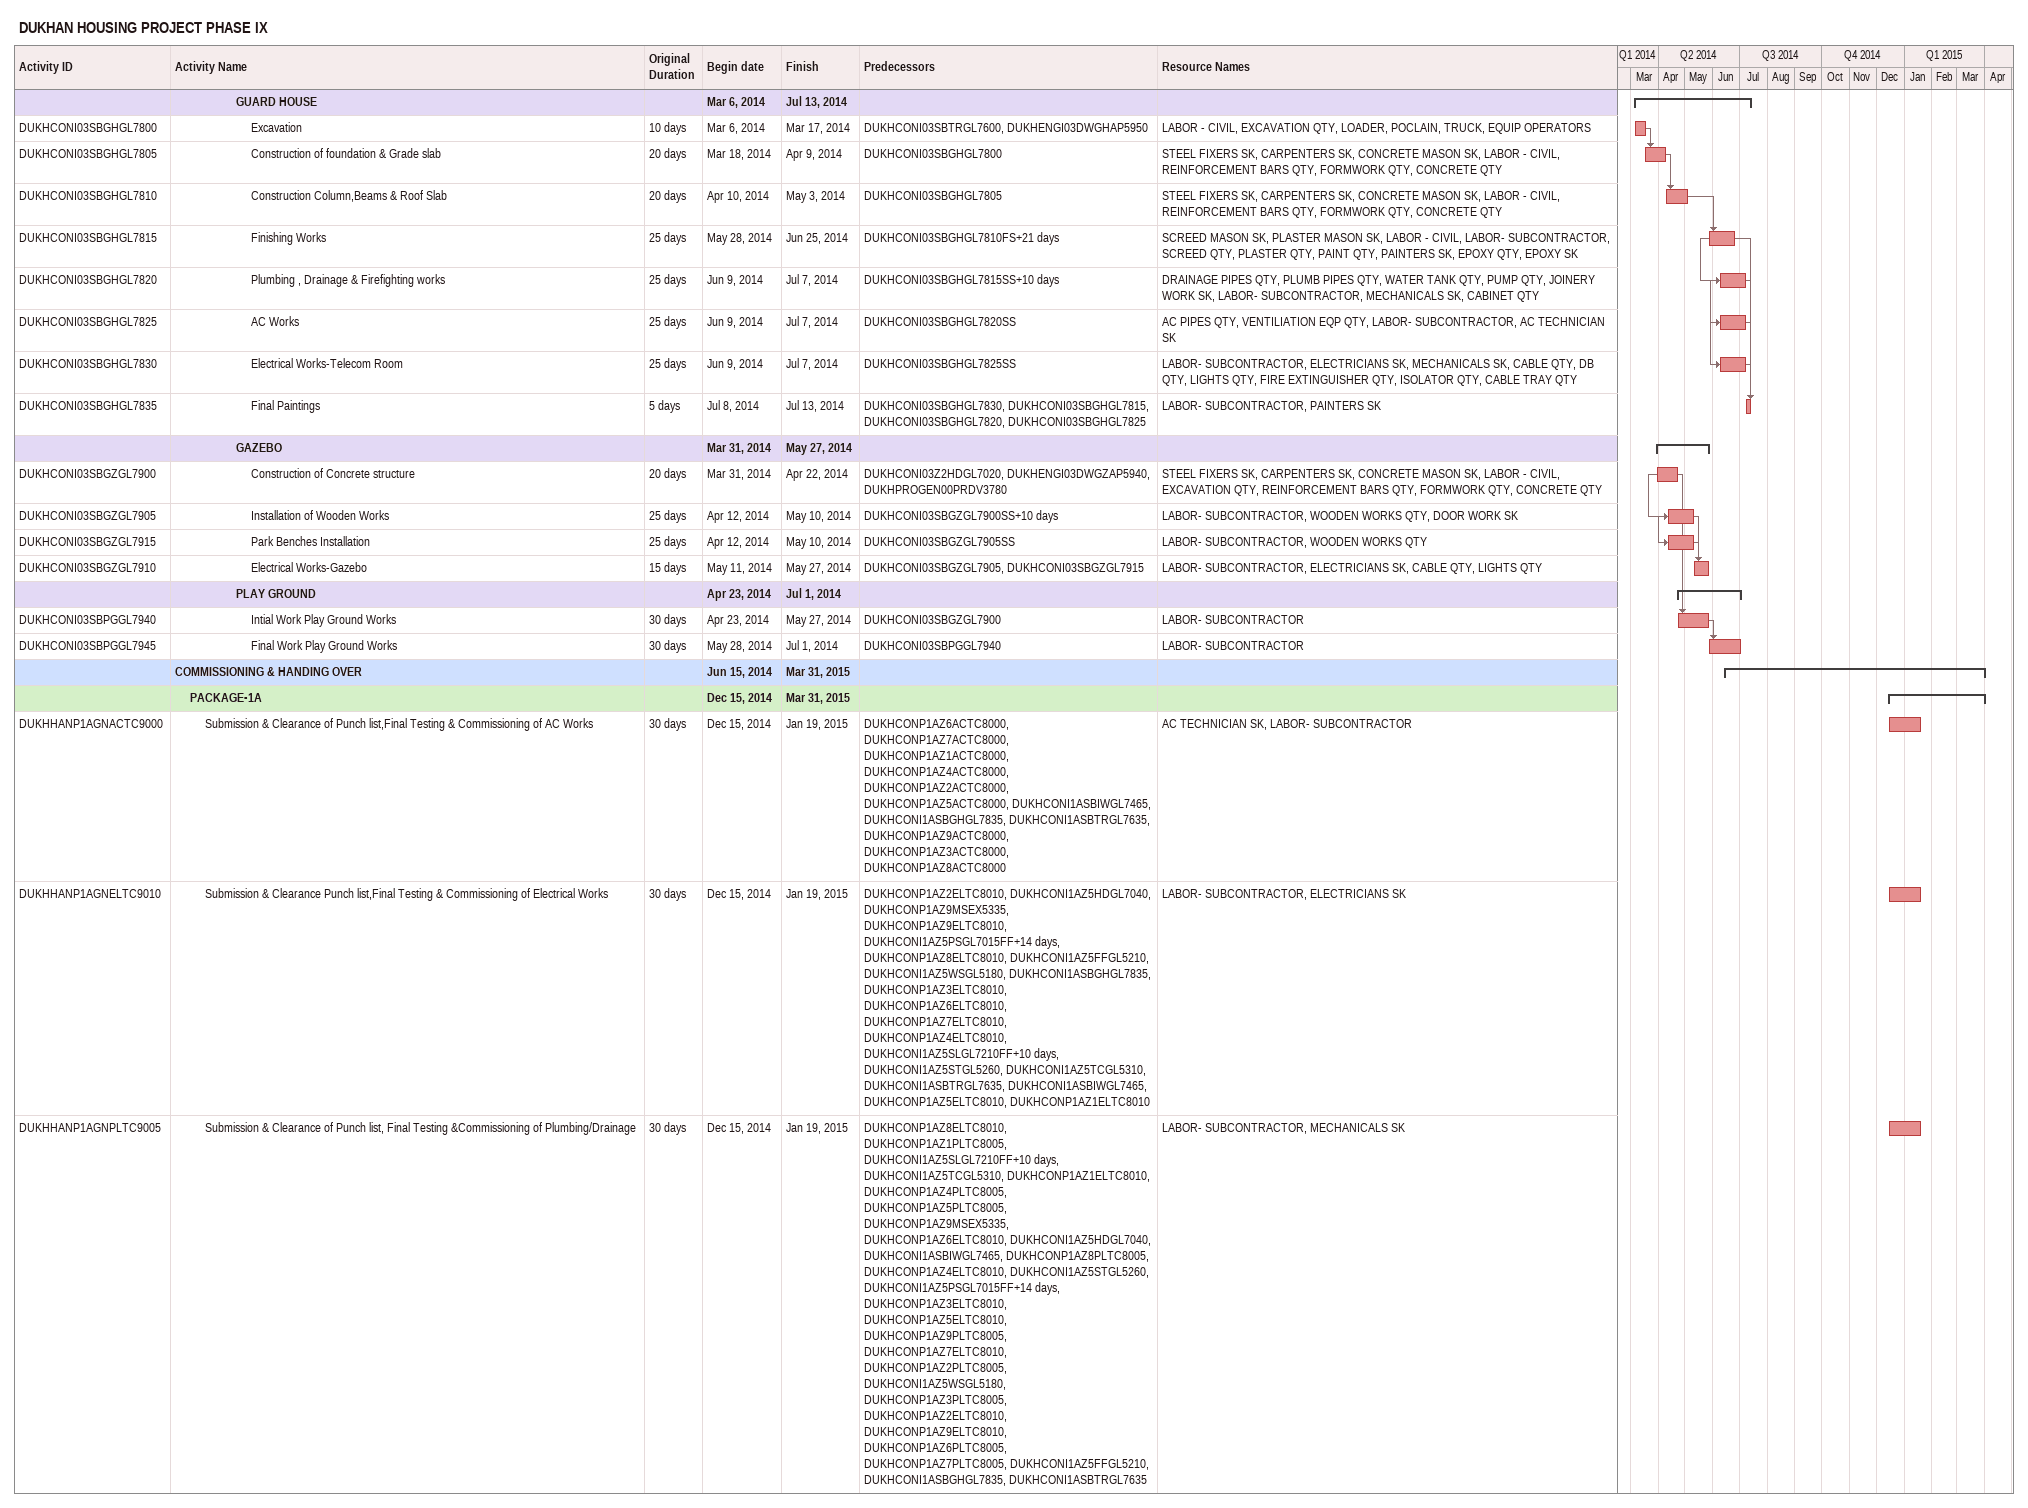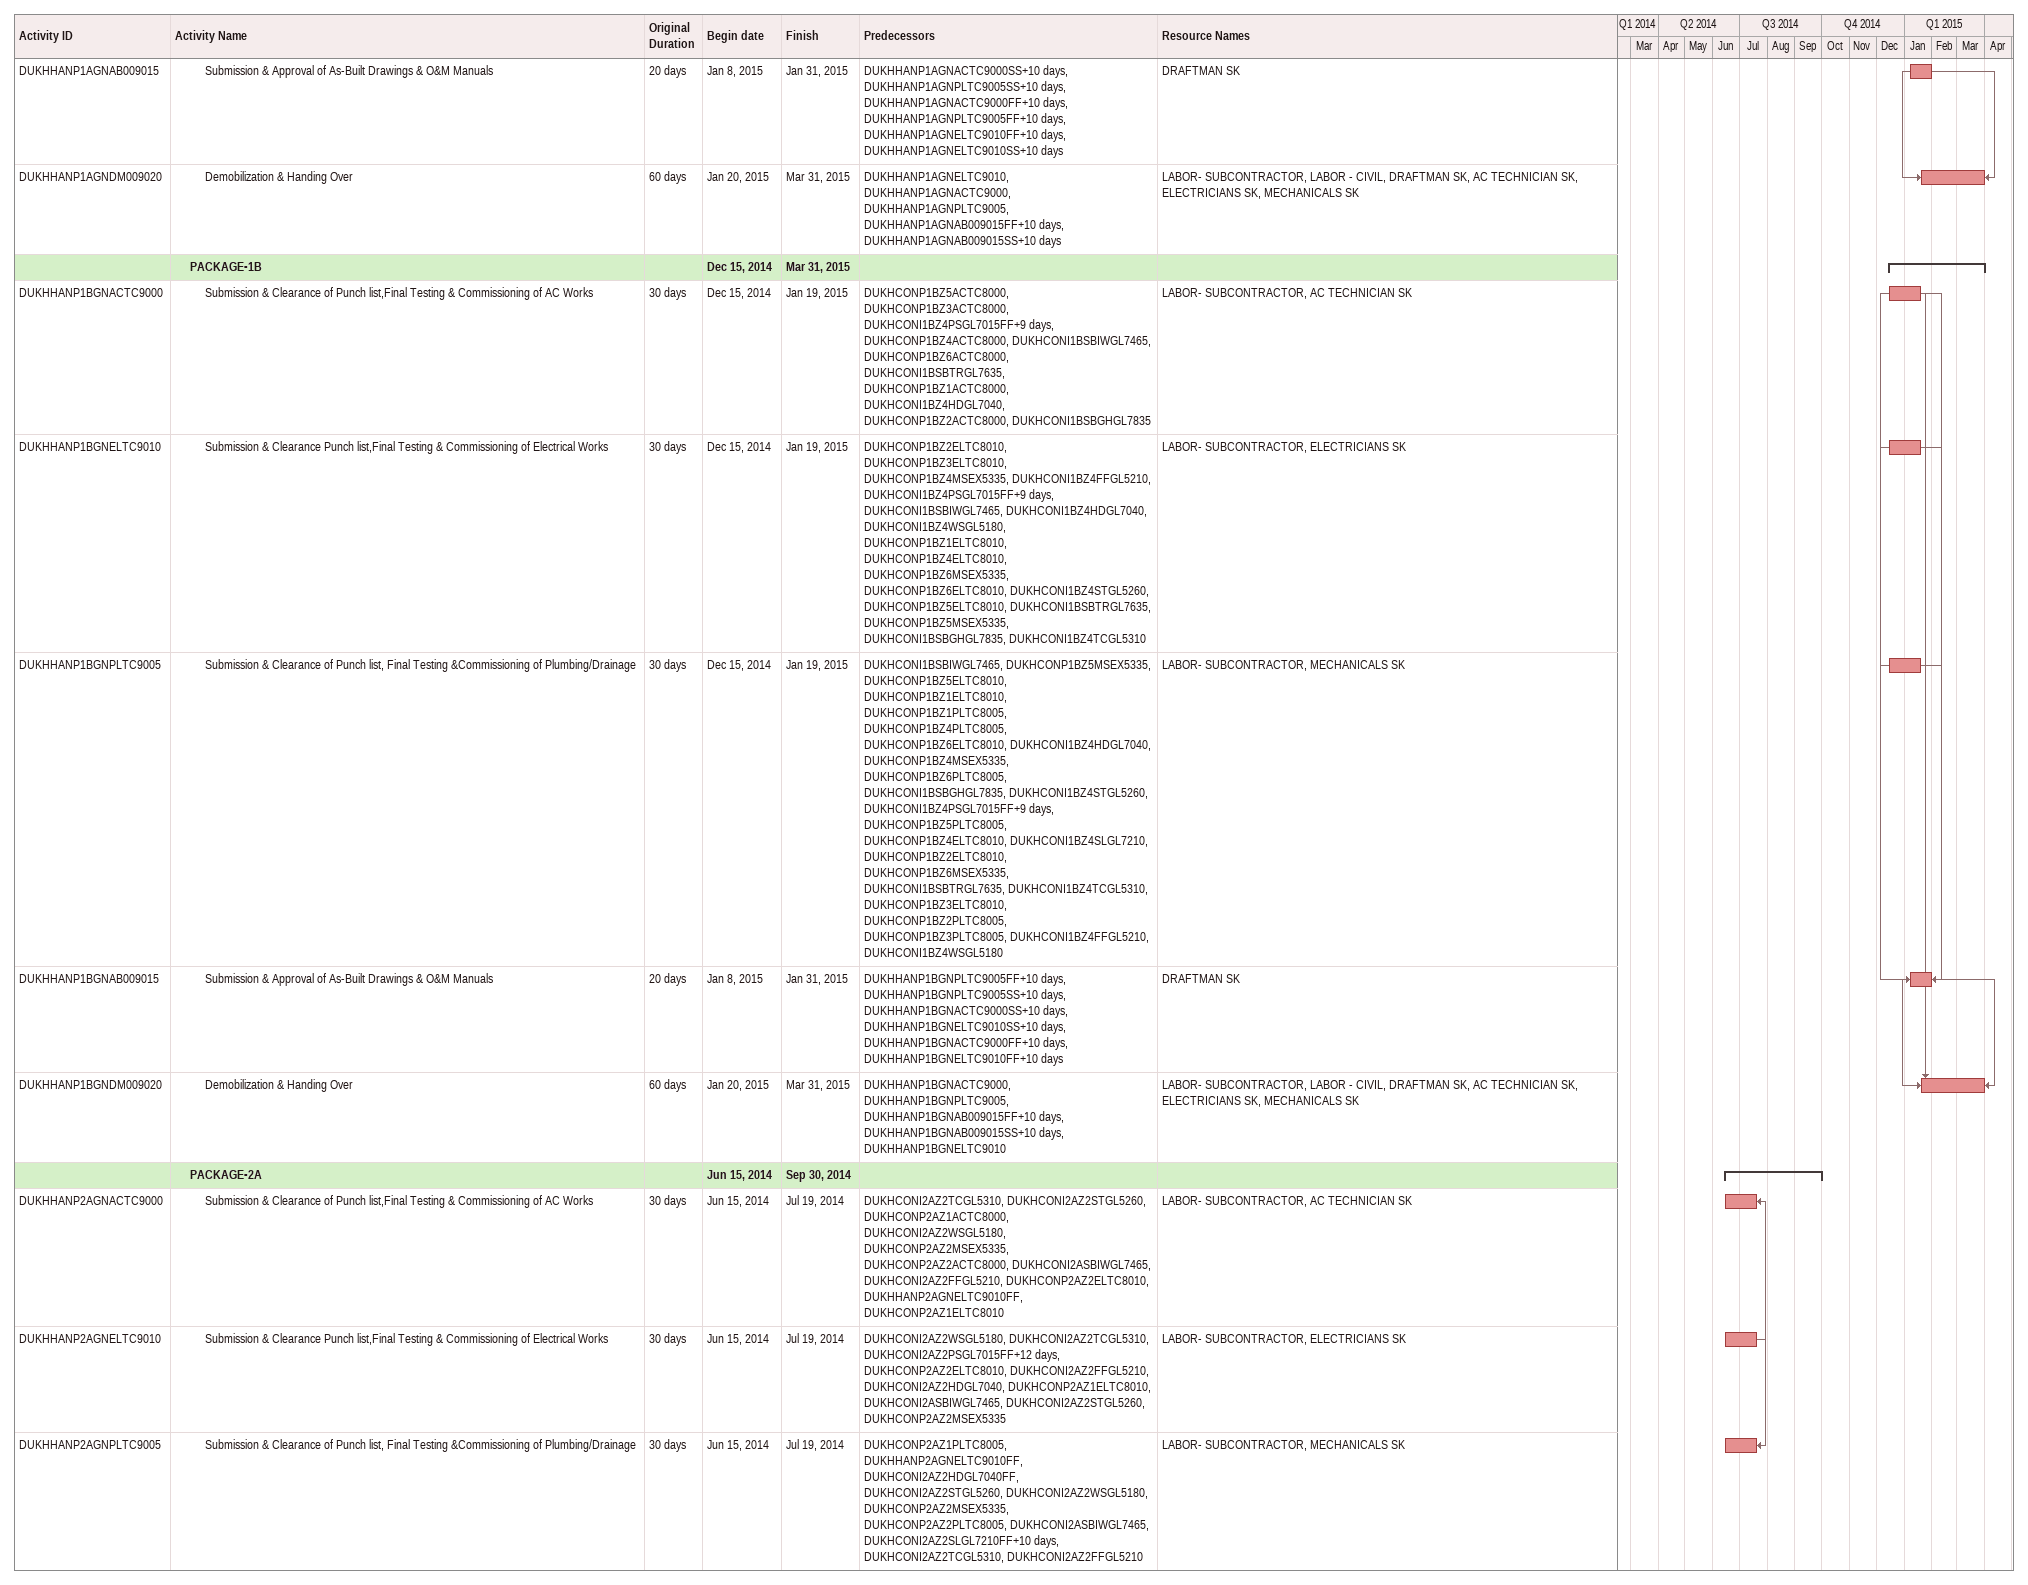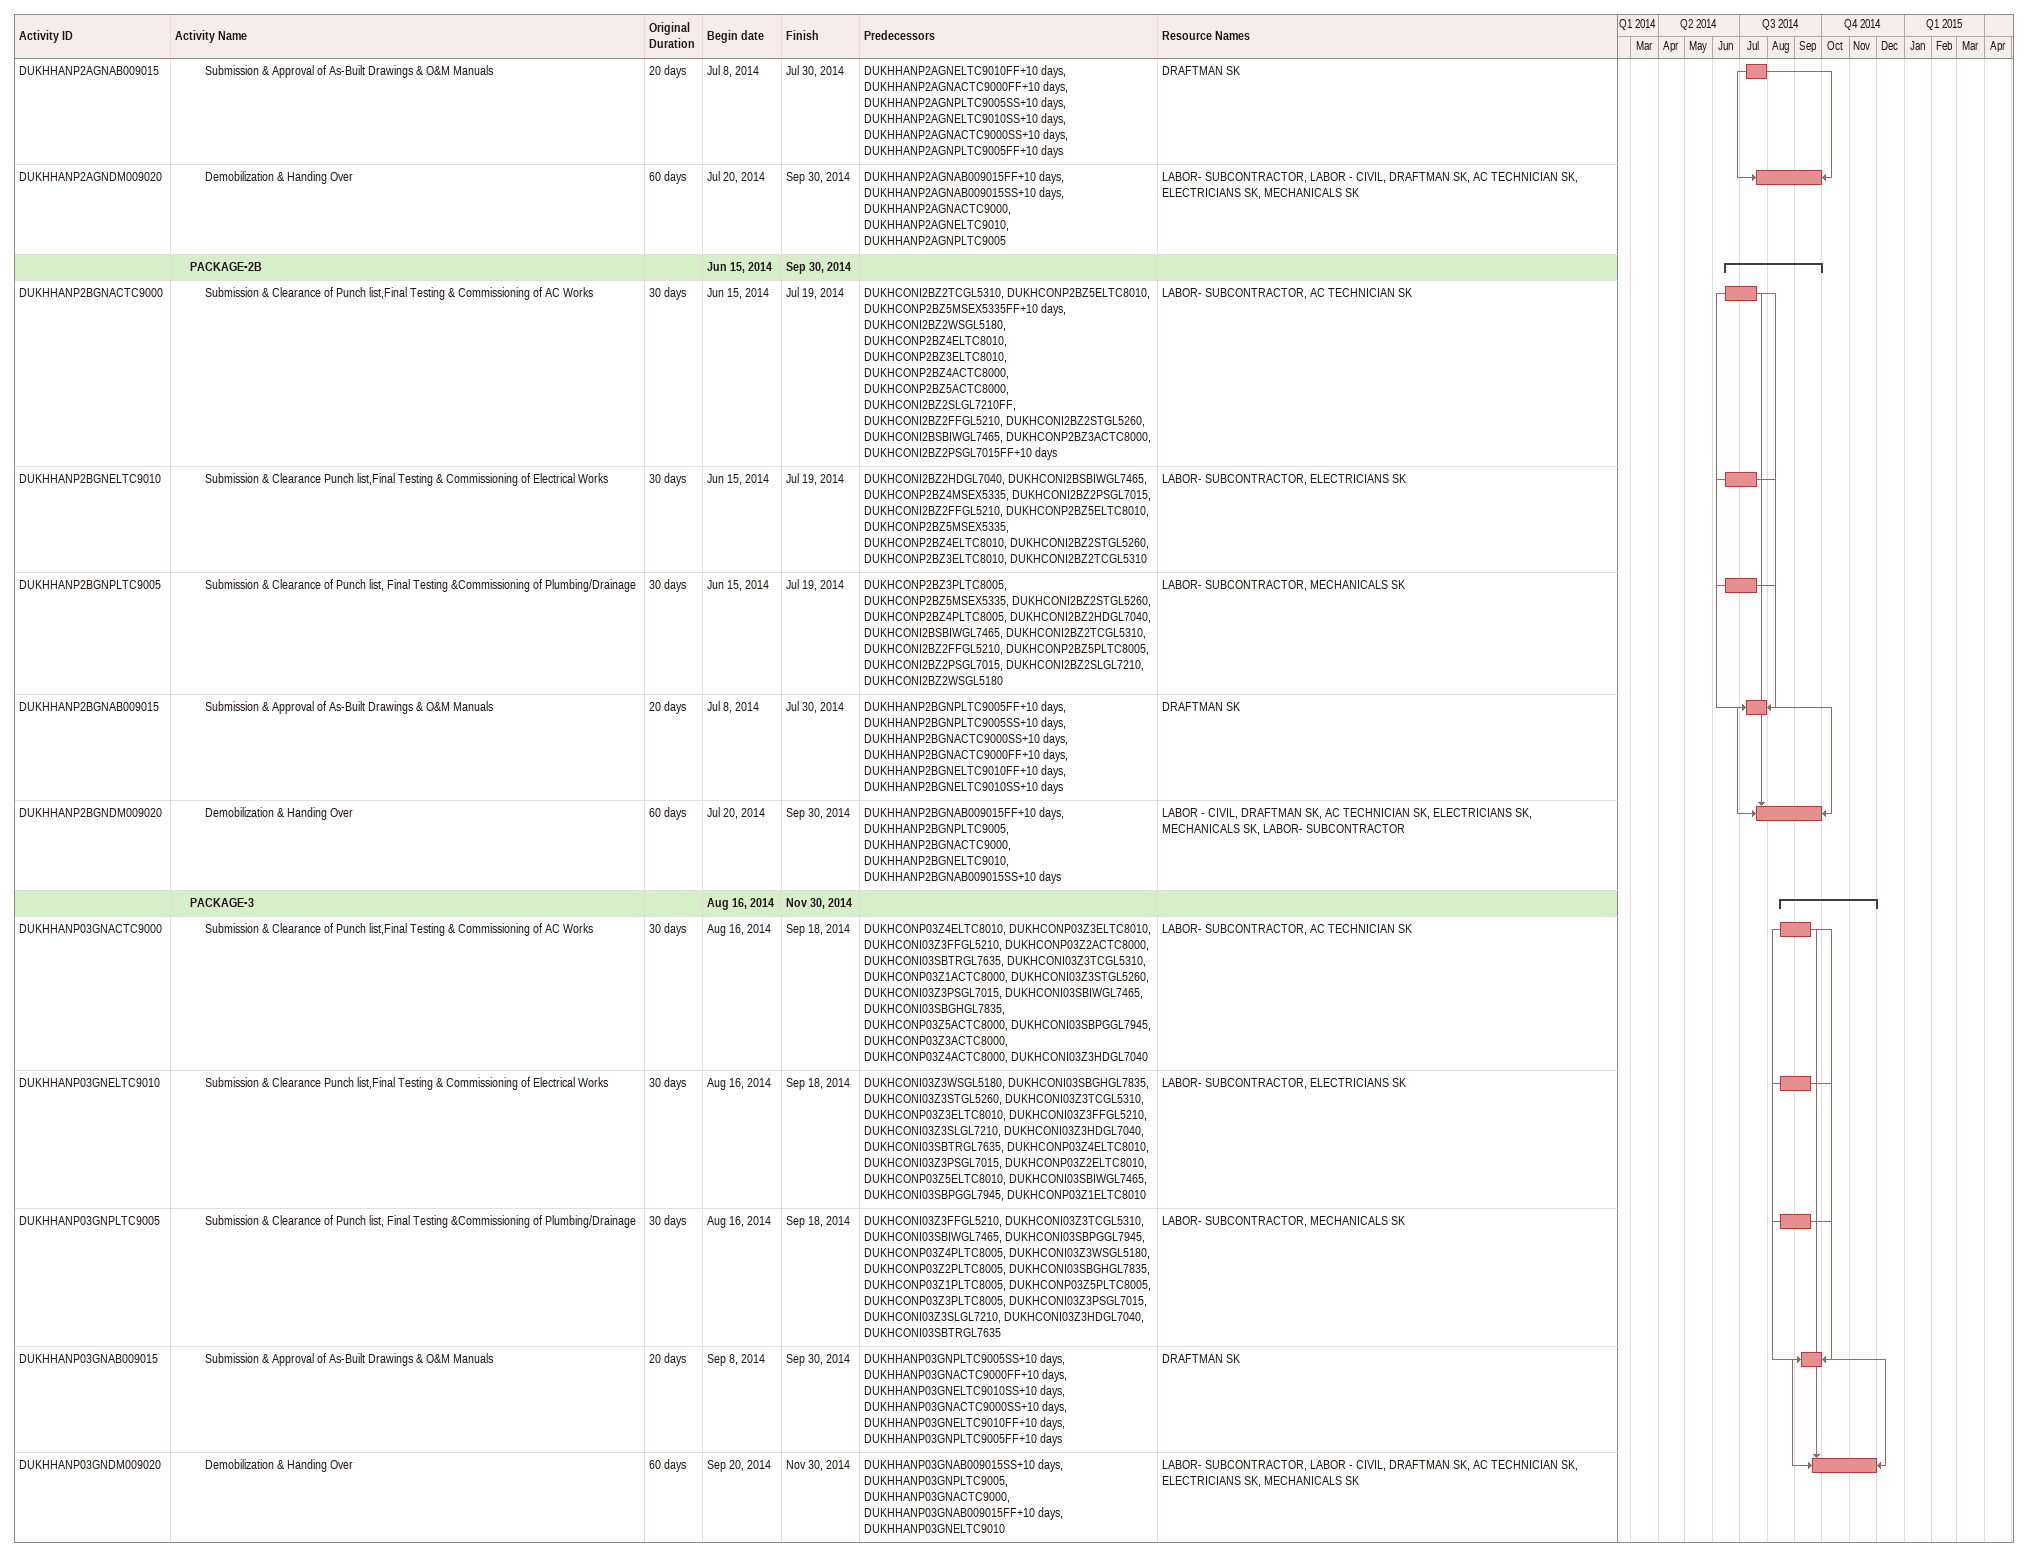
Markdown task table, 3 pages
DUKHAN HOUSING PROJECT PHASE IX

| ID | Level | Task | Original duration | Start | Finish | Predecessors | Resources |
|---|---|---|---|---|---|---|---|
|  | 5 | **GUARD HOUSE** |  | 2014-03-06 | 2014-07-13 |  |  |
| DUKHCONI03SBGHGL7800 | 6 | Excavation | 10d | 2014-03-06 | 2014-03-17 | DUKHCONI03SBTRGL7600, DUKHENGI03DWGHAP5950 | LABOR - CIVIL, EXCAVATION QTY, LOADER, POCLAIN, TRUCK, EQUIP OPERATORS |
| DUKHCONI03SBGHGL7805 | 6 | Construction of foundation & Grade slab | 20d | 2014-03-18 | 2014-04-09 | DUKHCONI03SBGHGL7800 | STEEL FIXERS SK, CARPENTERS SK, CONCRETE MASON SK, LABOR - CIVIL, REINFORCEMENT BARS QTY, FORMWORK QTY, CONCRETE QTY |
| DUKHCONI03SBGHGL7810 | 6 | Construction Column,Beams & Roof Slab | 20d | 2014-04-10 | 2014-05-03 | DUKHCONI03SBGHGL7805 | STEEL FIXERS SK, CARPENTERS SK, CONCRETE MASON SK, LABOR - CIVIL, REINFORCEMENT BARS QTY, FORMWORK QTY, CONCRETE QTY |
| DUKHCONI03SBGHGL7815 | 6 | Finishing Works | 25d | 2014-05-28 | 2014-06-25 | DUKHCONI03SBGHGL7810FS+21d | SCREED MASON SK, PLASTER MASON SK, LABOR - CIVIL, LABOR- SUBCONTRACTOR, SCREED QTY, PLASTER QTY, PAINT QTY, PAINTERS SK, EPOXY QTY, EPOXY SK |
| DUKHCONI03SBGHGL7820 | 6 | Plumbing , Drainage & Firefighting works | 25d | 2014-06-09 | 2014-07-07 | DUKHCONI03SBGHGL7815SS+10d | DRAINAGE PIPES QTY, PLUMB PIPES QTY, WATER TANK QTY, PUMP QTY, JOINERY WORK SK, LABOR- SUBCONTRACTOR, MECHANICALS SK, CABINET QTY |
| DUKHCONI03SBGHGL7825 | 6 | AC Works | 25d | 2014-06-09 | 2014-07-07 | DUKHCONI03SBGHGL7820SS | AC PIPES QTY, VENTILIATION EQP QTY, LABOR- SUBCONTRACTOR, AC TECHNICIAN SK |
| DUKHCONI03SBGHGL7830 | 6 | Electrical Works-Telecom Room | 25d | 2014-06-09 | 2014-07-07 | DUKHCONI03SBGHGL7825SS | LABOR- SUBCONTRACTOR, ELECTRICIANS SK, MECHANICALS SK, CABLE QTY, DB QTY, LIGHTS QTY, FIRE EXTINGUISHER QTY, ISOLATOR QTY, CABLE TRAY QTY |
| DUKHCONI03SBGHGL7835 | 6 | Final Paintings | 5d | 2014-07-08 | 2014-07-13 | DUKHCONI03SBGHGL7830, DUKHCONI03SBGHGL7815, DUKHCONI03SBGHGL7820, DUKHCONI03SBGHGL7825 | LABOR- SUBCONTRACTOR, PAINTERS SK |
|  | 5 | **GAZEBO** |  | 2014-03-31 | 2014-05-27 |  |  |
| DUKHCONI03SBGZGL7900 | 6 | Construction of Concrete structure | 20d | 2014-03-31 | 2014-04-22 | DUKHCONI03Z2HDGL7020, DUKHENGI03DWGZAP5940, DUKHPROGEN00PRDV3780 | STEEL FIXERS SK, CARPENTERS SK, CONCRETE MASON SK, LABOR - CIVIL, EXCAVATION QTY, REINFORCEMENT BARS QTY, FORMWORK QTY, CONCRETE QTY |
| DUKHCONI03SBGZGL7905 | 6 | Installation of Wooden Works | 25d | 2014-04-12 | 2014-05-10 | DUKHCONI03SBGZGL7900SS+10d | LABOR- SUBCONTRACTOR, WOODEN WORKS QTY, DOOR WORK SK |
| DUKHCONI03SBGZGL7915 | 6 | Park Benches Installation | 25d | 2014-04-12 | 2014-05-10 | DUKHCONI03SBGZGL7905SS | LABOR- SUBCONTRACTOR, WOODEN WORKS QTY |
| DUKHCONI03SBGZGL7910 | 6 | Electrical Works-Gazebo | 15d | 2014-05-11 | 2014-05-27 | DUKHCONI03SBGZGL7905, DUKHCONI03SBGZGL7915 | LABOR- SUBCONTRACTOR, ELECTRICIANS SK, CABLE QTY, LIGHTS QTY |
|  | 5 | **PLAY GROUND** |  | 2014-04-23 | 2014-07-01 |  |  |
| DUKHCONI03SBPGGL7940 | 6 | Intial Work Play Ground Works | 30d | 2014-04-23 | 2014-05-27 | DUKHCONI03SBGZGL7900 | LABOR- SUBCONTRACTOR |
| DUKHCONI03SBPGGL7945 | 6 | Final Work Play Ground Works | 30d | 2014-05-28 | 2014-07-01 | DUKHCONI03SBPGGL7940 | LABOR- SUBCONTRACTOR |
|  | 1 | **COMMISSIONING & HANDING OVER** |  | 2014-06-15 | 2015-03-31 |  |  |
|  | 2 | **PACKAGE-1A** |  | 2014-12-15 | 2015-03-31 |  |  |
| DUKHHANP1AGNACTC9000 | 3 | Submission & Clearance of Punch list,Final Testing & Commissioning of AC Works | 30d | 2014-12-15 | 2015-01-19 | DUKHCONP1AZ6ACTC8000, DUKHCONP1AZ7ACTC8000, DUKHCONP1AZ1ACTC8000, DUKHCONP1AZ4ACTC8000, DUKHCONP1AZ2ACTC8000, DUKHCONP1AZ5ACTC8000, DUKHCONI1ASBIWGL7465, DUKHCONI1ASBGHGL7835, DUKHCONI1ASBTRGL7635, DUKHCONP1AZ9ACTC8000, DUKHCONP1AZ3ACTC8000, DUKHCONP1AZ8ACTC8000 | AC TECHNICIAN SK, LABOR- SUBCONTRACTOR |
| DUKHHANP1AGNELTC9010 | 3 | Submission & Clearance Punch list,Final Testing & Commissioning of Electrical Works | 30d | 2014-12-15 | 2015-01-19 | DUKHCONP1AZ2ELTC8010, DUKHCONI1AZ5HDGL7040, DUKHCONP1AZ9MSEX5335, DUKHCONP1AZ9ELTC8010, DUKHCONI1AZ5PSGL7015FF+14d, DUKHCONP1AZ8ELTC8010, DUKHCONI1AZ5FFGL5210, DUKHCONI1AZ5WSGL5180, DUKHCONI1ASBGHGL7835, DUKHCONP1AZ3ELTC8010, DUKHCONP1AZ6ELTC8010, DUKHCONP1AZ7ELTC8010, DUKHCONP1AZ4ELTC8010, DUKHCONI1AZ5SLGL7210FF+10d, DUKHCONI1AZ5STGL5260, DUKHCONI1AZ5TCGL5310, DUKHCONI1ASBTRGL7635, DUKHCONI1ASBIWGL7465, DUKHCONP1AZ5ELTC8010, DUKHCONP1AZ1ELTC8010 | LABOR- SUBCONTRACTOR, ELECTRICIANS SK |
| DUKHHANP1AGNPLTC9005 | 3 | Submission & Clearance of Punch list, Final Testing &Commissioning of Plumbing/Drainage | 30d | 2014-12-15 | 2015-01-19 | DUKHCONP1AZ8ELTC8010, DUKHCONP1AZ1PLTC8005, DUKHCONI1AZ5SLGL7210FF+10d, DUKHCONI1AZ5TCGL5310, DUKHCONP1AZ1ELTC8010, DUKHCONP1AZ4PLTC8005, DUKHCONP1AZ5PLTC8005, DUKHCONP1AZ9MSEX5335, DUKHCONP1AZ6ELTC8010, DUKHCONI1AZ5HDGL7040, DUKHCONI1ASBIWGL7465, DUKHCONP1AZ8PLTC8005, DUKHCONP1AZ4ELTC8010, DUKHCONI1AZ5STGL5260, DUKHCONI1AZ5PSGL7015FF+14d, DUKHCONP1AZ3ELTC8010, DUKHCONP1AZ5ELTC8010, DUKHCONP1AZ9PLTC8005, DUKHCONP1AZ7ELTC8010, DUKHCONP1AZ2PLTC8005, DUKHCONI1AZ5WSGL5180, DUKHCONP1AZ3PLTC8005, DUKHCONP1AZ2ELTC8010, DUKHCONP1AZ9ELTC8010, DUKHCONP1AZ6PLTC8005, DUKHCONP1AZ7PLTC8005, DUKHCONI1AZ5FFGL5210, DUKHCONI1ASBGHGL7835, DUKHCONI1ASBTRGL7635 | LABOR- SUBCONTRACTOR, MECHANICALS SK |
| DUKHHANP1AGNAB009015 | 3 | Submission & Approval of As-Built Drawings & O&M Manuals | 20d | 2015-01-08 | 2015-01-31 | DUKHHANP1AGNACTC9000SS+10d, DUKHHANP1AGNPLTC9005SS+10d, DUKHHANP1AGNACTC9000FF+10d, DUKHHANP1AGNPLTC9005FF+10d, DUKHHANP1AGNELTC9010FF+10d, DUKHHANP1AGNELTC9010SS+10d | DRAFTMAN SK |
| DUKHHANP1AGNDM009020 | 3 | Demobilization & Handing Over | 60d | 2015-01-20 | 2015-03-31 | DUKHHANP1AGNELTC9010, DUKHHANP1AGNACTC9000, DUKHHANP1AGNPLTC9005, DUKHHANP1AGNAB009015FF+10d, DUKHHANP1AGNAB009015SS+10d | LABOR- SUBCONTRACTOR, LABOR - CIVIL, DRAFTMAN SK, AC TECHNICIAN SK, ELECTRICIANS SK, MECHANICALS SK |
|  | 2 | **PACKAGE-1B** |  | 2014-12-15 | 2015-03-31 |  |  |
| DUKHHANP1BGNACTC9000 | 3 | Submission & Clearance of Punch list,Final Testing & Commissioning of AC Works | 30d | 2014-12-15 | 2015-01-19 | DUKHCONP1BZ5ACTC8000, DUKHCONP1BZ3ACTC8000, DUKHCONI1BZ4PSGL7015FF+9d, DUKHCONP1BZ4ACTC8000, DUKHCONI1BSBIWGL7465, DUKHCONP1BZ6ACTC8000, DUKHCONI1BSBTRGL7635, DUKHCONP1BZ1ACTC8000, DUKHCONI1BZ4HDGL7040, DUKHCONP1BZ2ACTC8000, DUKHCONI1BSBGHGL7835 | LABOR- SUBCONTRACTOR, AC TECHNICIAN SK |
| DUKHHANP1BGNELTC9010 | 3 | Submission & Clearance Punch list,Final Testing & Commissioning of Electrical Works | 30d | 2014-12-15 | 2015-01-19 | DUKHCONP1BZ2ELTC8010, DUKHCONP1BZ3ELTC8010, DUKHCONP1BZ4MSEX5335, DUKHCONI1BZ4FFGL5210, DUKHCONI1BZ4PSGL7015FF+9d, DUKHCONI1BSBIWGL7465, DUKHCONI1BZ4HDGL7040, DUKHCONI1BZ4WSGL5180, DUKHCONP1BZ1ELTC8010, DUKHCONP1BZ4ELTC8010, DUKHCONP1BZ6MSEX5335, DUKHCONP1BZ6ELTC8010, DUKHCONI1BZ4STGL5260, DUKHCONP1BZ5ELTC8010, DUKHCONI1BSBTRGL7635, DUKHCONP1BZ5MSEX5335, DUKHCONI1BSBGHGL7835, DUKHCONI1BZ4TCGL5310 | LABOR- SUBCONTRACTOR, ELECTRICIANS SK |
| DUKHHANP1BGNPLTC9005 | 3 | Submission & Clearance of Punch list, Final Testing &Commissioning of Plumbing/Drainage | 30d | 2014-12-15 | 2015-01-19 | DUKHCONI1BSBIWGL7465, DUKHCONP1BZ5MSEX5335, DUKHCONP1BZ5ELTC8010, DUKHCONP1BZ1ELTC8010, DUKHCONP1BZ1PLTC8005, DUKHCONP1BZ4PLTC8005, DUKHCONP1BZ6ELTC8010, DUKHCONI1BZ4HDGL7040, DUKHCONP1BZ4MSEX5335, DUKHCONP1BZ6PLTC8005, DUKHCONI1BSBGHGL7835, DUKHCONI1BZ4STGL5260, DUKHCONI1BZ4PSGL7015FF+9d, DUKHCONP1BZ5PLTC8005, DUKHCONP1BZ4ELTC8010, DUKHCONI1BZ4SLGL7210, DUKHCONP1BZ2ELTC8010, DUKHCONP1BZ6MSEX5335, DUKHCONI1BSBTRGL7635, DUKHCONI1BZ4TCGL5310, DUKHCONP1BZ3ELTC8010, DUKHCONP1BZ2PLTC8005, DUKHCONP1BZ3PLTC8005, DUKHCONI1BZ4FFGL5210, DUKHCONI1BZ4WSGL5180 | LABOR- SUBCONTRACTOR, MECHANICALS SK |
| DUKHHANP1BGNAB009015 | 3 | Submission & Approval of As-Built Drawings & O&M Manuals | 20d | 2015-01-08 | 2015-01-31 | DUKHHANP1BGNPLTC9005FF+10d, DUKHHANP1BGNPLTC9005SS+10d, DUKHHANP1BGNACTC9000SS+10d, DUKHHANP1BGNELTC9010SS+10d, DUKHHANP1BGNACTC9000FF+10d, DUKHHANP1BGNELTC9010FF+10d | DRAFTMAN SK |
| DUKHHANP1BGNDM009020 | 3 | Demobilization & Handing Over | 60d | 2015-01-20 | 2015-03-31 | DUKHHANP1BGNACTC9000, DUKHHANP1BGNPLTC9005, DUKHHANP1BGNAB009015FF+10d, DUKHHANP1BGNAB009015SS+10d, DUKHHANP1BGNELTC9010 | LABOR- SUBCONTRACTOR, LABOR - CIVIL, DRAFTMAN SK, AC TECHNICIAN SK, ELECTRICIANS SK, MECHANICALS SK |
|  | 2 | **PACKAGE-2A** |  | 2014-06-15 | 2014-09-30 |  |  |
| DUKHHANP2AGNACTC9000 | 3 | Submission & Clearance of Punch list,Final Testing & Commissioning of AC Works | 30d | 2014-06-15 | 2014-07-19 | DUKHCONI2AZ2TCGL5310, DUKHCONI2AZ2STGL5260, DUKHCONP2AZ1ACTC8000, DUKHCONI2AZ2WSGL5180, DUKHCONP2AZ2MSEX5335, DUKHCONP2AZ2ACTC8000, DUKHCONI2ASBIWGL7465, DUKHCONI2AZ2FFGL5210, DUKHCONP2AZ2ELTC8010, DUKHHANP2AGNELTC9010FF, DUKHCONP2AZ1ELTC8010 | LABOR- SUBCONTRACTOR, AC TECHNICIAN SK |
| DUKHHANP2AGNELTC9010 | 3 | Submission & Clearance Punch list,Final Testing & Commissioning of Electrical Works | 30d | 2014-06-15 | 2014-07-19 | DUKHCONI2AZ2WSGL5180, DUKHCONI2AZ2TCGL5310, DUKHCONI2AZ2PSGL7015FF+12d, DUKHCONP2AZ2ELTC8010, DUKHCONI2AZ2FFGL5210, DUKHCONI2AZ2HDGL7040, DUKHCONP2AZ1ELTC8010, DUKHCONI2ASBIWGL7465, DUKHCONI2AZ2STGL5260, DUKHCONP2AZ2MSEX5335 | LABOR- SUBCONTRACTOR, ELECTRICIANS SK |
| DUKHHANP2AGNPLTC9005 | 3 | Submission & Clearance of Punch list, Final Testing &Commissioning of Plumbing/Drainage | 30d | 2014-06-15 | 2014-07-19 | DUKHCONP2AZ1PLTC8005, DUKHHANP2AGNELTC9010FF, DUKHCONI2AZ2HDGL7040FF, DUKHCONI2AZ2STGL5260, DUKHCONI2AZ2WSGL5180, DUKHCONP2AZ2MSEX5335, DUKHCONP2AZ2PLTC8005, DUKHCONI2ASBIWGL7465, DUKHCONI2AZ2SLGL7210FF+10d, DUKHCONI2AZ2TCGL5310, DUKHCONI2AZ2FFGL5210 | LABOR- SUBCONTRACTOR, MECHANICALS SK |
| DUKHHANP2AGNAB009015 | 3 | Submission & Approval of As-Built Drawings & O&M Manuals | 20d | 2014-07-08 | 2014-07-30 | DUKHHANP2AGNELTC9010FF+10d, DUKHHANP2AGNACTC9000FF+10d, DUKHHANP2AGNPLTC9005SS+10d, DUKHHANP2AGNELTC9010SS+10d, DUKHHANP2AGNACTC9000SS+10d, DUKHHANP2AGNPLTC9005FF+10d | DRAFTMAN SK |
| DUKHHANP2AGNDM009020 | 3 | Demobilization & Handing Over | 60d | 2014-07-20 | 2014-09-30 | DUKHHANP2AGNAB009015FF+10d, DUKHHANP2AGNAB009015SS+10d, DUKHHANP2AGNACTC9000, DUKHHANP2AGNELTC9010, DUKHHANP2AGNPLTC9005 | LABOR- SUBCONTRACTOR, LABOR - CIVIL, DRAFTMAN SK, AC TECHNICIAN SK, ELECTRICIANS SK, MECHANICALS SK |
|  | 2 | **PACKAGE-2B** |  | 2014-06-15 | 2014-09-30 |  |  |
| DUKHHANP2BGNACTC9000 | 3 | Submission & Clearance of Punch list,Final Testing & Commissioning of AC Works | 30d | 2014-06-15 | 2014-07-19 | DUKHCONI2BZ2TCGL5310, DUKHCONP2BZ5ELTC8010, DUKHCONP2BZ5MSEX5335FF+10d, DUKHCONI2BZ2WSGL5180, DUKHCONP2BZ4ELTC8010, DUKHCONP2BZ3ELTC8010, DUKHCONP2BZ4ACTC8000, DUKHCONP2BZ5ACTC8000, DUKHCONI2BZ2SLGL7210FF, DUKHCONI2BZ2FFGL5210, DUKHCONI2BZ2STGL5260, DUKHCONI2BSBIWGL7465, DUKHCONP2BZ3ACTC8000, DUKHCONI2BZ2PSGL7015FF+10d | LABOR- SUBCONTRACTOR, AC TECHNICIAN SK |
| DUKHHANP2BGNELTC9010 | 3 | Submission & Clearance Punch list,Final Testing & Commissioning of Electrical Works | 30d | 2014-06-15 | 2014-07-19 | DUKHCONI2BZ2HDGL7040, DUKHCONI2BSBIWGL7465, DUKHCONP2BZ4MSEX5335, DUKHCONI2BZ2PSGL7015, DUKHCONI2BZ2FFGL5210, DUKHCONP2BZ5ELTC8010, DUKHCONP2BZ5MSEX5335, DUKHCONP2BZ4ELTC8010, DUKHCONI2BZ2STGL5260, DUKHCONP2BZ3ELTC8010, DUKHCONI2BZ2TCGL5310 | LABOR- SUBCONTRACTOR, ELECTRICIANS SK |
| DUKHHANP2BGNPLTC9005 | 3 | Submission & Clearance of Punch list, Final Testing &Commissioning of Plumbing/Drainage | 30d | 2014-06-15 | 2014-07-19 | DUKHCONP2BZ3PLTC8005, DUKHCONP2BZ5MSEX5335, DUKHCONI2BZ2STGL5260, DUKHCONP2BZ4PLTC8005, DUKHCONI2BZ2HDGL7040, DUKHCONI2BSBIWGL7465, DUKHCONI2BZ2TCGL5310, DUKHCONI2BZ2FFGL5210, DUKHCONP2BZ5PLTC8005, DUKHCONI2BZ2PSGL7015, DUKHCONI2BZ2SLGL7210, DUKHCONI2BZ2WSGL5180 | LABOR- SUBCONTRACTOR, MECHANICALS SK |
| DUKHHANP2BGNAB009015 | 3 | Submission & Approval of As-Built Drawings & O&M Manuals | 20d | 2014-07-08 | 2014-07-30 | DUKHHANP2BGNPLTC9005FF+10d, DUKHHANP2BGNPLTC9005SS+10d, DUKHHANP2BGNACTC9000SS+10d, DUKHHANP2BGNACTC9000FF+10d, DUKHHANP2BGNELTC9010FF+10d, DUKHHANP2BGNELTC9010SS+10d | DRAFTMAN SK |
| DUKHHANP2BGNDM009020 | 3 | Demobilization & Handing Over | 60d | 2014-07-20 | 2014-09-30 | DUKHHANP2BGNAB009015FF+10d, DUKHHANP2BGNPLTC9005, DUKHHANP2BGNACTC9000, DUKHHANP2BGNELTC9010, DUKHHANP2BGNAB009015SS+10d | LABOR - CIVIL, DRAFTMAN SK, AC TECHNICIAN SK, ELECTRICIANS SK, MECHANICALS SK, LABOR- SUBCONTRACTOR |
|  | 2 | **PACKAGE-3** |  | 2014-08-16 | 2014-11-30 |  |  |
| DUKHHANP03GNACTC9000 | 3 | Submission & Clearance of Punch list,Final Testing & Commissioning of AC Works | 30d | 2014-08-16 | 2014-09-18 | DUKHCONP03Z4ELTC8010, DUKHCONP03Z3ELTC8010, DUKHCONI03Z3FFGL5210, DUKHCONP03Z2ACTC8000, DUKHCONI03SBTRGL7635, DUKHCONI03Z3TCGL5310, DUKHCONP03Z1ACTC8000, DUKHCONI03Z3STGL5260, DUKHCONI03Z3PSGL7015, DUKHCONI03SBIWGL7465, DUKHCONI03SBGHGL7835, DUKHCONP03Z5ACTC8000, DUKHCONI03SBPGGL7945, DUKHCONP03Z3ACTC8000, DUKHCONP03Z4ACTC8000, DUKHCONI03Z3HDGL7040 | LABOR- SUBCONTRACTOR, AC TECHNICIAN SK |
| DUKHHANP03GNELTC9010 | 3 | Submission & Clearance Punch list,Final Testing & Commissioning of Electrical Works | 30d | 2014-08-16 | 2014-09-18 | DUKHCONI03Z3WSGL5180, DUKHCONI03SBGHGL7835, DUKHCONI03Z3STGL5260, DUKHCONI03Z3TCGL5310, DUKHCONP03Z3ELTC8010, DUKHCONI03Z3FFGL5210, DUKHCONI03Z3SLGL7210, DUKHCONI03Z3HDGL7040, DUKHCONI03SBTRGL7635, DUKHCONP03Z4ELTC8010, DUKHCONI03Z3PSGL7015, DUKHCONP03Z2ELTC8010, DUKHCONP03Z5ELTC8010, DUKHCONI03SBIWGL7465, DUKHCONI03SBPGGL7945, DUKHCONP03Z1ELTC8010 | LABOR- SUBCONTRACTOR, ELECTRICIANS SK |
| DUKHHANP03GNPLTC9005 | 3 | Submission & Clearance of Punch list, Final Testing &Commissioning of Plumbing/Drainage | 30d | 2014-08-16 | 2014-09-18 | DUKHCONI03Z3FFGL5210, DUKHCONI03Z3TCGL5310, DUKHCONI03SBIWGL7465, DUKHCONI03SBPGGL7945, DUKHCONP03Z4PLTC8005, DUKHCONI03Z3WSGL5180, DUKHCONP03Z2PLTC8005, DUKHCONI03SBGHGL7835, DUKHCONP03Z1PLTC8005, DUKHCONP03Z5PLTC8005, DUKHCONP03Z3PLTC8005, DUKHCONI03Z3PSGL7015, DUKHCONI03Z3SLGL7210, DUKHCONI03Z3HDGL7040, DUKHCONI03SBTRGL7635 | LABOR- SUBCONTRACTOR, MECHANICALS SK |
| DUKHHANP03GNAB009015 | 3 | Submission & Approval of As-Built Drawings & O&M Manuals | 20d | 2014-09-08 | 2014-09-30 | DUKHHANP03GNPLTC9005SS+10d, DUKHHANP03GNACTC9000FF+10d, DUKHHANP03GNELTC9010SS+10d, DUKHHANP03GNACTC9000SS+10d, DUKHHANP03GNELTC9010FF+10d, DUKHHANP03GNPLTC9005FF+10d | DRAFTMAN SK |
| DUKHHANP03GNDM009020 | 3 | Demobilization & Handing Over | 60d | 2014-09-20 | 2014-11-30 | DUKHHANP03GNAB009015SS+10d, DUKHHANP03GNPLTC9005, DUKHHANP03GNACTC9000, DUKHHANP03GNAB009015FF+10d, DUKHHANP03GNELTC9010 | LABOR- SUBCONTRACTOR, LABOR - CIVIL, DRAFTMAN SK, AC TECHNICIAN SK, ELECTRICIANS SK, MECHANICALS SK |
